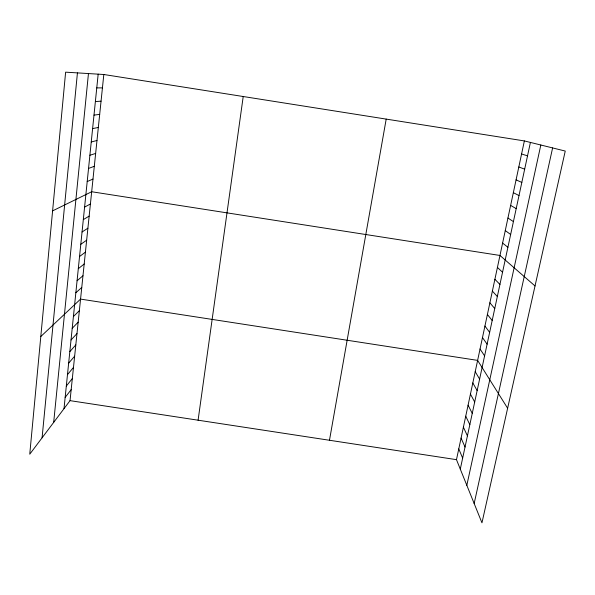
<?xml version="1.0" encoding="UTF-8"?>
<svg xmlns="http://www.w3.org/2000/svg" width="595" height="595" viewBox="0 0 595 595"><rect width="100%" height="100%" fill="white"/><g stroke="black" fill="none" stroke-linecap="round" stroke-linejoin="round"><path stroke-width="0.89" d="M42.081 437.808L77.432 72.888M53.684 422.383L88.454 73.564M64.007 408.661L98.175 74.152M70.039 400.643L103.82 74.501L65.621 72.166L29.75 454.201L70.039 400.643L456.477 459.66L481.957 522.834L565.25 151.056L524.366 140.926L103.82 74.501M198.09 420.196L243.221 96.516M329.474 440.263L386.2 119.104M456.477 459.66L524.366 140.926M460.292 469.12L530.413 142.421M466.822 485.319L540.825 145.002M474.163 503.511L552.614 147.924M65.16 397.393L71.177 389.636M66.32 386.051L72.33 378.554M67.48 374.649L73.483 367.413M68.656 363.166L74.643 356.197M69.838 351.615L75.81 344.921M71.021 339.99L76.986 333.572M72.218 328.299L78.168 322.148M73.423 316.525L79.358 310.664M40.802 336.517L80.556 299.099L477.621 360.384L507.624 408.244M75.848 292.755L81.76 287.467M77.075 280.758L82.973 275.76M78.309 268.687L84.193 263.987M79.544 256.534L85.42 252.131M80.794 244.3L86.654 240.209M82.05 231.991L87.896 228.205M83.322 219.6L89.146 216.126M84.594 207.127L90.41 203.973M52.598 210.861L91.675 191.739L499.964 255.463L535.024 285.957M87.205 181.557L92.991 179.058M88.543 168.452L94.308 166.288M89.89 155.258L95.639 153.436M91.251 141.967L96.985 140.502M92.612 128.594L98.331 127.471M93.988 115.125L99.685 114.366M95.379 101.559L101.053 101.165M96.769 87.904L102.429 87.874M521.577 153.993L527.527 155.845M518.818 166.972L524.671 169.173M516.066 179.869L521.822 182.42M513.344 192.676L519.004 195.569M510.629 205.394L516.2 208.629M507.937 218.038L513.418 221.6M505.267 230.592L510.651 234.482M502.604 243.072L507.907 247.282M497.42 267.415L502.544 272.25M494.891 279.293L499.934 284.432M492.377 291.096L497.331 296.533M489.878 302.825L494.75 308.552M487.394 314.48L492.191 320.497M484.932 326.06L489.64 332.367M482.478 337.573L487.112 344.163M480.039 349.012L484.598 355.884M475.212 371.689L479.615 379.097M472.817 382.92L477.145 390.595M470.444 394.083L474.691 402.027M468.079 405.173L472.252 413.384M465.729 416.203L469.834 424.666M463.393 427.165L467.425 435.882M461.073 438.061L465.03 447.031M458.767 448.89L462.657 458.113"/></g></svg>
